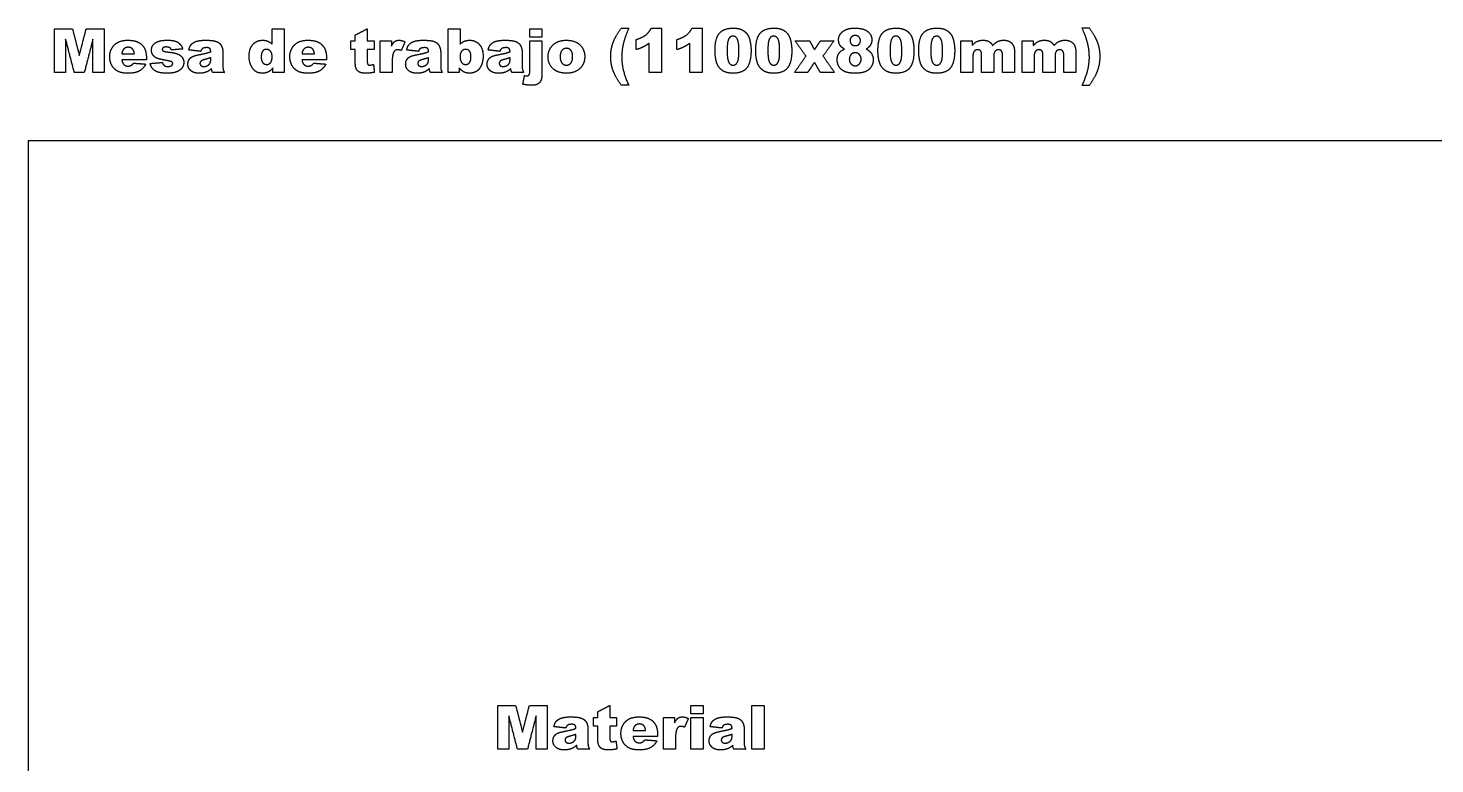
# Model space of a CAD drawing. Header units: millimetres. Extents: x 0 to 1100, y 0 to 851.
# Drawn here: x 0 to 638, y 517 to 851 of the extents above; entities that cross this region are included whole.
import ezdxf

# ---------------------------------------------------------------- set-up
doc = ezdxf.new("R2010")
doc.units = ezdxf.units.MM
doc.header["$MEASUREMENT"] = 0
doc.layers.add('Referencia', color=2, linetype='Continuous', true_color=0xffff00)

msp = doc.modelspace()

# ---------------------------------------------------------------- linework, layer by layer
at = {"layer": 'Referencia'}
msp.add_lwpolyline([(0, 0), (1100, 0), (1100, 800), (0, 800)], close=True, dxfattribs=at)
for points in [[(11.98, 850.85), (16.04, 850.85), (20.1, 850.85)], [(11.98, 831), (11.98, 840.92), (11.98, 850.85)], [(20.1, 850.85), (21.66, 844.82), (23.22, 838.79)], [(23.22, 838.79), (24.78, 844.82), (26.34, 850.85)], [(26.34, 850.85), (30.38, 850.85), (34.43, 850.85)], [(34.43, 850.85), (34.43, 840.92), (34.43, 831)], [(110.61, 843.92), (110.61, 847.38), (110.61, 850.85)], [(110.61, 850.85), (113.36, 850.85), (116.11, 850.85)], [(116.11, 850.85), (116.11, 840.92), (116.11, 831)], [(148.32, 848), (151.07, 849.43), (153.82, 850.85)], [(153.82, 850.85), (153.82, 848.1), (153.82, 845.35)], [(190.46, 850.85), (193.21, 850.85), (195.95, 850.85)], [(190.46, 831), (190.46, 840.92), (190.46, 850.85)], [(195.95, 850.85), (195.95, 847.38), (195.95, 843.92)], [(227.56, 850.85), (230.31, 850.85), (233.05, 850.85)], [(227.56, 847.03), (227.56, 848.94), (227.56, 850.85)], [(233.05, 850.85), (233.05, 848.94), (233.05, 847.03)], [(265.35, 844.71), (266.5, 847.79), (269.08, 851.15)], [(269.08, 851.15), (270.76, 851.15), (272.44, 851.15)], [(272.44, 851.15), (270.68, 847.24), (269.9, 843.92)], [(280.19, 848.09), (281.75, 849.33), (282.63, 851.15)], [(282.63, 851.15), (284.94, 851.15), (287.25, 851.15)], [(287.25, 851.15), (287.25, 841.08), (287.25, 831)], [(298.66, 848.09), (300.22, 849.33), (301.1, 851.15)], [(301.1, 851.15), (303.41, 851.15), (305.73, 851.15)], [(305.73, 851.15), (305.73, 841.08), (305.73, 831)], [(311.53, 841), (311.53, 846.65), (313.58, 848.9)], [(313.58, 848.9), (315.63, 851.15), (319.83, 851.15)], [(319.83, 851.15), (321.85, 851.15), (323.14, 850.66)], [(323.14, 850.66), (324.44, 850.17), (325.26, 849.38)], [(325.26, 849.38), (326.08, 848.59), (326.55, 847.72)], [(330, 841), (330, 846.65), (332.05, 848.9)], [(332.05, 848.9), (334.11, 851.15), (338.3, 851.15)], [(338.3, 851.15), (340.32, 851.15), (341.62, 850.66)], [(341.62, 850.66), (342.91, 850.17), (343.73, 849.38)], [(343.73, 849.38), (344.55, 848.59), (345.02, 847.72)], [(367.56, 845.85), (367.56, 848.35), (369.92, 849.93)], [(369.92, 849.93), (371.77, 851.15), (374.81, 851.15)], [(374.81, 851.15), (378.83, 851.15), (380.75, 849.63)], [(380.75, 849.63), (382.67, 848.12), (382.67, 845.81)], [(385.42, 841), (385.42, 846.65), (387.47, 848.9)], [(387.47, 848.9), (389.53, 851.15), (393.72, 851.15)], [(393.72, 851.15), (395.74, 851.15), (397.04, 850.66)], [(397.04, 850.66), (398.33, 850.17), (399.15, 849.38)], [(399.15, 849.38), (399.97, 848.59), (400.44, 847.72)], [(403.89, 841), (403.89, 846.65), (405.95, 848.9)], [(405.95, 848.9), (408, 851.15), (412.2, 851.15)], [(412.2, 851.15), (414.22, 851.15), (415.51, 850.66)], [(415.51, 850.66), (416.81, 850.17), (417.62, 849.38)], [(417.62, 849.38), (418.44, 848.59), (418.91, 847.72)], [(481.3, 851.15), (479.62, 851.15), (477.94, 851.15)], [(477.94, 851.15), (479.7, 847.24), (480.48, 843.92)], [(485.03, 844.71), (483.89, 847.79), (481.3, 851.15)], [(20.94, 831), (18.98, 838.58), (17.02, 846.17)], [(17.02, 846.17), (17.02, 838.58), (17.02, 831)], [(29.39, 846.17), (27.43, 838.58), (25.47, 831)], [(29.39, 831), (29.39, 838.58), (29.39, 846.17)], [(37.02, 838.15), (37.02, 841.51), (39.18, 843.58)], [(39.18, 843.58), (41.34, 845.66), (45.14, 845.66)], [(45.37, 842.45), (44.01, 842.45), (43.19, 841.43)], [(45.14, 845.66), (48.23, 845.66), (50.01, 844.72)], [(47.28, 841.78), (46.55, 842.45), (45.37, 842.45)], [(50.01, 844.72), (51.8, 843.79), (52.73, 842.03)], [(55.95, 841.17), (55.95, 842.59), (56.78, 843.62)], [(56.78, 843.62), (57.61, 844.64), (59.06, 845.15)], [(59.06, 845.15), (60.51, 845.66), (62.95, 845.66)], [(61.28, 842.28), (60.84, 841.96), (60.84, 841.5)], [(62.66, 842.6), (61.71, 842.6), (61.28, 842.28)], [(64.27, 842.19), (63.61, 842.6), (62.66, 842.6)], [(62.95, 845.66), (65.52, 845.66), (66.75, 845.25)], [(64.96, 841.23), (64.75, 841.89), (64.27, 842.19)], [(66.75, 845.25), (67.97, 844.85), (68.79, 843.99)], [(68.79, 843.99), (69.61, 843.14), (70.15, 841.69)], [(72.9, 841.23), (73.2, 842.61), (73.76, 843.4)], [(73.76, 843.4), (74.32, 844.19), (75.38, 844.78)], [(75.38, 844.78), (76.13, 845.2), (77.46, 845.43)], [(77.46, 845.43), (78.79, 845.66), (80.33, 845.66)], [(81.01, 842.3), (79.71, 842.3), (79.06, 841.87)], [(80.33, 845.66), (82.8, 845.66), (84.3, 845.38)], [(82.42, 841.89), (82.02, 842.3), (81.01, 842.3)], [(84.3, 845.38), (85.8, 845.1), (86.81, 844.23)], [(86.81, 844.23), (87.51, 843.62), (87.92, 842.51)], [(87.92, 842.51), (88.32, 841.39), (88.32, 840.38)], [(100.23, 838.32), (100.23, 841.88), (101.96, 843.77)], [(101.96, 843.77), (103.7, 845.66), (106.36, 845.66)], [(106.36, 845.66), (107.67, 845.66), (108.73, 845.22)], [(108.73, 845.22), (109.79, 844.79), (110.61, 843.92)], [(118.7, 838.15), (118.7, 841.51), (120.86, 843.58)], [(120.86, 843.58), (123.02, 845.66), (126.82, 845.66)], [(127.05, 842.45), (125.69, 842.45), (124.87, 841.43)], [(126.82, 845.66), (129.9, 845.66), (131.69, 844.72)], [(128.96, 841.78), (128.23, 842.45), (127.05, 842.45)], [(131.69, 844.72), (133.48, 843.79), (134.41, 842.03)], [(146.34, 841.38), (146.34, 843.37), (146.34, 845.35)], [(146.34, 845.35), (147.33, 845.35), (148.32, 845.35)], [(148.32, 845.35), (148.32, 846.68), (148.32, 848)], [(153.82, 845.35), (155.34, 845.35), (156.87, 845.35)], [(156.87, 845.35), (156.87, 843.37), (156.87, 841.38)], [(159.62, 845.35), (162.18, 845.35), (164.74, 845.35)], [(159.62, 831), (159.62, 838.18), (159.62, 845.35)], [(164.74, 845.35), (164.74, 844.17), (164.74, 842.98)], [(164.74, 842.98), (165.48, 844.51), (166.28, 845.08)], [(166.28, 845.08), (167.07, 845.66), (168.24, 845.66)], [(168.24, 845.66), (169.46, 845.66), (170.92, 844.92)], [(170.92, 844.92), (170.06, 842.95), (169.2, 840.98)], [(171.68, 841.23), (171.98, 842.61), (172.54, 843.4)], [(172.54, 843.4), (173.1, 844.19), (174.16, 844.78)], [(174.16, 844.78), (174.91, 845.2), (176.24, 845.43)], [(176.24, 845.43), (177.56, 845.66), (179.11, 845.66)], [(179.79, 842.3), (178.49, 842.3), (177.84, 841.87)], [(179.11, 845.66), (181.58, 845.66), (183.08, 845.38)], [(181.2, 841.89), (180.8, 842.3), (179.79, 842.3)], [(183.08, 845.38), (184.58, 845.1), (185.58, 844.23)], [(185.58, 844.23), (186.29, 843.62), (186.69, 842.51)], [(186.69, 842.51), (187.1, 841.39), (187.1, 840.38)], [(195.95, 843.92), (196.79, 844.79), (197.85, 845.22)], [(197.85, 845.22), (198.91, 845.66), (200.2, 845.66)], [(200.2, 845.66), (202.86, 845.66), (204.6, 843.78)], [(204.6, 843.78), (206.34, 841.9), (206.34, 838.38)], [(208.63, 841.23), (208.92, 842.61), (209.48, 843.4)], [(209.48, 843.4), (210.05, 844.19), (211.1, 844.78)], [(211.1, 844.78), (211.86, 845.2), (213.18, 845.43)], [(213.18, 845.43), (214.51, 845.66), (216.05, 845.66)], [(216.73, 842.3), (215.44, 842.3), (214.79, 841.87)], [(216.05, 845.66), (218.53, 845.66), (220.03, 845.38)], [(218.15, 841.89), (217.75, 842.3), (216.73, 842.3)], [(220.03, 845.38), (221.53, 845.1), (222.53, 844.23)], [(222.53, 844.23), (223.23, 843.62), (223.64, 842.51)], [(223.64, 842.51), (224.05, 841.39), (224.05, 840.38)], [(233.05, 847.03), (230.31, 847.03), (227.56, 847.03)], [(227.56, 845.35), (230.31, 845.35), (233.05, 845.35)], [(227.56, 831.87), (227.56, 838.61), (227.56, 845.35)], [(233.05, 845.35), (233.05, 838.4), (233.05, 831.45)], [(235.8, 838.14), (235.8, 841.41), (238.04, 843.53)], [(238.04, 843.53), (240.28, 845.66), (244.08, 845.66)], [(244.08, 845.66), (248.43, 845.66), (250.66, 843.16)], [(250.66, 843.16), (252.44, 841.16), (252.44, 838.22)], [(264.2, 838.22), (264.2, 841.63), (265.35, 844.71)], [(269.9, 843.92), (269.24, 841.09), (269.24, 837.89)], [(275.8, 845.96), (278.63, 846.85), (280.19, 848.09)], [(275.8, 841.38), (275.8, 843.67), (275.8, 845.96)], [(278.98, 842.61), (277.71, 841.97), (275.8, 841.38)], [(281.6, 844.3), (280.25, 843.26), (278.98, 842.61)], [(281.6, 831), (281.6, 837.65), (281.6, 844.3)], [(294.27, 845.96), (297.1, 846.85), (298.66, 848.09)], [(294.27, 841.38), (294.27, 843.67), (294.27, 845.96)], [(297.45, 842.61), (296.19, 841.97), (294.27, 841.38)], [(300.08, 844.3), (298.72, 843.26), (297.45, 842.61)], [(300.08, 831), (300.08, 837.65), (300.08, 844.3)], [(317.64, 846.1), (317.02, 844.7), (317.02, 840.95)], [(319.65, 847.49), (318.26, 847.49), (317.64, 846.1)], [(321.69, 846.12), (321.01, 847.49), (319.65, 847.49)], [(322.37, 840.79), (322.37, 844.76), (321.69, 846.12)], [(326.55, 847.72), (327.02, 846.85), (327.3, 845.69)], [(327.3, 845.69), (327.86, 843.47), (327.86, 841.07)], [(336.11, 846.1), (335.5, 844.7), (335.5, 840.95)], [(338.12, 847.49), (336.73, 847.49), (336.11, 846.1)], [(340.16, 846.12), (339.48, 847.49), (338.12, 847.49)], [(340.84, 840.79), (340.84, 844.76), (340.16, 846.12)], [(345.02, 847.72), (345.49, 846.85), (345.78, 845.69)], [(345.78, 845.69), (346.34, 843.47), (346.34, 841.07)], [(347.86, 845.35), (351.15, 845.35), (354.43, 845.35)], [(352.79, 838.51), (350.33, 841.93), (347.86, 845.35)], [(354.43, 845.35), (355.53, 843.35), (356.64, 841.35)], [(356.64, 841.35), (357.98, 843.35), (359.31, 845.35)], [(359.31, 845.35), (362.37, 845.35), (365.42, 845.35)], [(365.42, 845.35), (362.96, 841.93), (360.49, 838.51)], [(368.37, 843.17), (367.56, 844.33), (367.56, 845.85)], [(370.26, 841.63), (368.96, 842.32), (368.37, 843.17)], [(373.41, 847.16), (372.75, 846.53), (372.75, 845.52)], [(372.75, 845.52), (372.75, 844.48), (373.42, 843.85)], [(375.11, 847.79), (374.06, 847.79), (373.41, 847.16)], [(373.42, 843.85), (374.09, 843.21), (375.21, 843.21)], [(376.82, 847.15), (376.15, 847.79), (375.11, 847.79)], [(375.21, 843.21), (376.2, 843.21), (376.84, 843.84)], [(377.48, 845.46), (377.48, 846.5), (376.82, 847.15)], [(376.84, 843.84), (377.48, 844.47), (377.48, 845.46)], [(381.91, 843.3), (381.34, 842.44), (380.11, 841.63)], [(382.67, 845.81), (382.67, 844.47), (381.91, 843.3)], [(391.53, 846.1), (390.92, 844.7), (390.92, 840.95)], [(393.54, 847.49), (392.15, 847.49), (391.53, 846.1)], [(395.58, 846.12), (394.9, 847.49), (393.54, 847.49)], [(396.26, 840.79), (396.26, 844.76), (395.58, 846.12)], [(400.44, 847.72), (400.91, 846.85), (401.2, 845.69)], [(401.2, 845.69), (401.76, 843.47), (401.76, 841.07)], [(410.01, 846.1), (409.39, 844.7), (409.39, 840.95)], [(412.01, 847.49), (410.63, 847.49), (410.01, 846.1)], [(414.05, 846.12), (413.37, 847.49), (412.01, 847.49)], [(414.73, 840.79), (414.73, 844.76), (414.05, 846.12)], [(418.91, 847.72), (419.38, 846.85), (419.67, 845.69)], [(419.67, 845.69), (420.23, 843.47), (420.23, 841.07)], [(422.98, 845.35), (425.54, 845.35), (428.1, 845.35)], [(422.98, 831), (422.98, 838.18), (422.98, 845.35)], [(428.1, 845.35), (428.1, 844.3), (428.1, 843.24)], [(428.1, 843.24), (429.21, 844.55), (430.35, 845.1)], [(430.35, 845.1), (431.48, 845.66), (433.09, 845.66)], [(433.09, 845.66), (434.81, 845.66), (435.82, 845.05)], [(435.82, 845.05), (436.83, 844.44), (437.47, 843.24)], [(437.47, 843.24), (438.77, 844.65), (439.84, 845.15)], [(439.84, 845.15), (440.91, 845.66), (442.48, 845.66)], [(442.48, 845.66), (444.8, 845.66), (446.1, 844.29)], [(446.1, 844.29), (447.4, 842.92), (447.4, 840)], [(450.76, 845.35), (453.32, 845.35), (455.88, 845.35)], [(450.76, 831), (450.76, 838.18), (450.76, 845.35)], [(455.88, 845.35), (455.88, 844.3), (455.88, 843.24)], [(455.88, 843.24), (457, 844.55), (458.13, 845.1)], [(458.13, 845.1), (459.27, 845.66), (460.87, 845.66)], [(460.87, 845.66), (462.6, 845.66), (463.61, 845.05)], [(463.61, 845.05), (464.61, 844.44), (465.25, 843.24)], [(465.25, 843.24), (466.56, 844.65), (467.63, 845.15)], [(467.63, 845.15), (468.7, 845.66), (470.27, 845.66)], [(470.27, 845.66), (472.59, 845.66), (473.89, 844.29)], [(473.89, 844.29), (475.19, 842.92), (475.19, 840)], [(480.48, 843.92), (481.15, 841.09), (481.15, 837.89)], [(486.18, 838.22), (486.18, 841.63), (485.03, 844.71)], [(38.1, 834.04), (37.02, 835.79), (37.02, 838.15)], [(53.66, 836.8), (48.09, 836.8), (42.52, 836.8)], [(42.52, 836.8), (42.67, 835.48), (43.24, 834.83)], [(43.19, 841.43), (42.67, 840.8), (42.53, 839.55)], [(42.53, 839.55), (45.35, 839.55), (48.17, 839.55)], [(48.17, 839.55), (48, 841.1), (47.28, 841.78)], [(52.73, 842.03), (53.66, 840.26), (53.66, 837.42)], [(53.66, 837.42), (53.66, 837.11), (53.66, 836.8)], [(56.72, 838.86), (55.95, 839.87), (55.95, 841.17)], [(58.6, 837.42), (57.48, 837.85), (56.72, 838.86)], [(62.58, 836.51), (59.71, 837), (58.6, 837.42)], [(60.84, 841.5), (60.84, 840.99), (61.4, 840.72)], [(61.4, 840.72), (61.96, 840.46), (63.77, 840.25)], [(64.95, 835.96), (64.5, 836.18), (62.58, 836.51)], [(63.77, 840.25), (66.51, 839.95), (67.85, 839.4)], [(65.57, 835.06), (65.57, 835.64), (64.95, 835.96)], [(70.15, 841.69), (67.56, 841.46), (64.96, 841.23)], [(67.85, 839.4), (69.19, 838.85), (69.9, 837.84)], [(69.9, 837.84), (70.61, 836.83), (70.61, 835.61)], [(72.44, 834.76), (72.44, 836.37), (73.39, 837.41)], [(78.24, 840.62), (75.57, 840.92), (72.9, 841.23)], [(73.39, 837.41), (74.35, 838.45), (76.91, 838.96)], [(76.91, 838.96), (79.98, 839.57), (80.89, 839.82)], [(78.39, 836.17), (77.94, 835.73), (77.94, 835.18)], [(79.06, 841.87), (78.56, 841.54), (78.24, 840.62)], [(80.49, 837.02), (78.83, 836.59), (78.39, 836.17)], [(82.82, 837.72), (81.7, 837.32), (80.49, 837.02)], [(80.89, 839.82), (81.81, 840.06), (82.82, 840.47)], [(82.82, 840.47), (82.82, 841.48), (82.42, 841.89)], [(82.5, 835.24), (82.82, 835.86), (82.82, 836.86)], [(82.82, 836.86), (82.82, 837.29), (82.82, 837.72)], [(88.32, 840.38), (88.32, 837.22), (88.32, 834.05)], [(101.8, 832.92), (100.23, 835.14), (100.23, 838.32)], [(106.39, 840.74), (105.73, 839.94), (105.73, 838.06)], [(105.73, 838.06), (105.73, 836.3), (106.41, 835.48)], [(108.05, 841.53), (107.06, 841.53), (106.39, 840.74)], [(109.91, 840.7), (109.18, 841.53), (108.05, 841.53)], [(110.65, 838.18), (110.65, 839.87), (109.91, 840.7)], [(109.93, 835.49), (110.65, 836.31), (110.65, 838.18)], [(119.78, 834.04), (118.7, 835.79), (118.7, 838.15)], [(135.34, 836.8), (129.77, 836.8), (124.2, 836.8)], [(124.2, 836.8), (124.35, 835.48), (124.92, 834.83)], [(124.87, 841.43), (124.35, 840.8), (124.21, 839.55)], [(124.21, 839.55), (127.03, 839.55), (129.85, 839.55)], [(129.85, 839.55), (129.68, 841.1), (128.96, 841.78)], [(134.41, 842.03), (135.34, 840.26), (135.34, 837.42)], [(135.34, 837.42), (135.34, 837.11), (135.34, 836.8)], [(148.32, 841.38), (147.33, 841.38), (146.34, 841.38)], [(148.32, 836.31), (148.32, 838.85), (148.32, 841.38)], [(148.78, 832.83), (148.32, 833.91), (148.32, 836.31)], [(156.87, 841.38), (155.34, 841.38), (153.82, 841.38)], [(153.82, 841.38), (153.82, 838.74), (153.82, 836.1)], [(153.82, 836.1), (153.82, 835.14), (153.99, 834.84)], [(165.97, 840.49), (165.11, 839.24), (165.11, 835.8)], [(165.11, 835.8), (165.11, 833.4), (165.11, 831)], [(167.66, 841.38), (166.57, 841.38), (165.97, 840.49)], [(169.2, 840.98), (168.23, 841.38), (167.66, 841.38)], [(171.22, 834.76), (171.22, 836.37), (172.17, 837.41)], [(177.02, 840.62), (174.35, 840.92), (171.68, 841.23)], [(172.17, 837.41), (173.13, 838.45), (175.69, 838.96)], [(175.69, 838.96), (178.76, 839.57), (179.67, 839.82)], [(177.17, 836.17), (176.72, 835.73), (176.72, 835.18)], [(177.84, 841.87), (177.34, 841.54), (177.02, 840.62)], [(179.27, 837.02), (177.61, 836.59), (177.17, 836.17)], [(181.6, 837.72), (180.48, 837.32), (179.27, 837.02)], [(179.67, 839.82), (180.58, 840.06), (181.6, 840.47)], [(181.6, 840.47), (181.6, 841.48), (181.2, 841.89)], [(181.28, 835.24), (181.6, 835.86), (181.6, 836.86)], [(181.6, 836.86), (181.6, 837.29), (181.6, 837.72)], [(187.1, 840.38), (187.1, 837.22), (187.1, 834.05)], [(196.64, 840.7), (195.91, 839.87), (195.91, 838.18)], [(195.91, 838.18), (195.91, 836.33), (196.63, 835.5)], [(198.53, 841.53), (197.38, 841.53), (196.64, 840.7)], [(200.16, 840.74), (199.49, 841.53), (198.53, 841.53)], [(200.15, 835.48), (200.84, 836.3), (200.84, 838.24)], [(200.84, 838.24), (200.84, 839.94), (200.16, 840.74)], [(206.34, 838.38), (206.34, 836.03), (205.54, 834.25)], [(208.17, 834.76), (208.17, 836.37), (209.12, 837.41)], [(213.97, 840.62), (211.3, 840.92), (208.63, 841.23)], [(209.12, 837.41), (210.07, 838.45), (212.63, 838.96)], [(212.63, 838.96), (215.71, 839.57), (216.62, 839.82)], [(214.12, 836.17), (213.66, 835.73), (213.66, 835.18)], [(214.79, 841.87), (214.28, 841.54), (213.97, 840.62)], [(216.21, 837.02), (214.56, 836.59), (214.12, 836.17)], [(218.55, 837.72), (217.43, 837.32), (216.21, 837.02)], [(216.62, 839.82), (217.53, 840.06), (218.55, 840.47)], [(218.55, 840.47), (218.55, 841.48), (218.15, 841.89)], [(218.22, 835.24), (218.55, 835.86), (218.55, 836.86)], [(218.55, 836.86), (218.55, 837.29), (218.55, 837.72)], [(224.05, 840.38), (224.05, 837.22), (224.05, 834.05)], [(238.45, 832.45), (235.8, 834.62), (235.8, 838.14)], [(242.11, 841.05), (241.3, 840.11), (241.3, 838.18)], [(241.3, 838.18), (241.3, 836.23), (242.1, 835.29)], [(244.17, 841.99), (242.92, 841.99), (242.11, 841.05)], [(246.15, 841.06), (245.35, 841.99), (244.17, 841.99)], [(246.95, 838.24), (246.95, 840.14), (246.15, 841.06)], [(246.15, 835.28), (246.95, 836.2), (246.95, 838.24)], [(252.44, 838.22), (252.44, 834.91), (250.23, 832.8)], [(265.29, 831.92), (264.2, 834.92), (264.2, 838.22)], [(269.24, 837.89), (269.24, 831.72), (272.44, 825.2)], [(311.93, 836.81), (311.53, 838.71), (311.53, 841)], [(313.05, 833.82), (312.33, 834.92), (311.93, 836.81)], [(317.02, 840.95), (317.02, 837.14), (317.7, 835.75)], [(321.15, 834.95), (321.77, 835.54), (322.07, 836.82)], [(322.07, 836.82), (322.37, 838.09), (322.37, 840.79)], [(327.86, 841.07), (327.86, 835.69), (326.02, 833.19)], [(330.4, 836.81), (330, 838.71), (330, 841)], [(331.53, 833.82), (330.8, 834.92), (330.4, 836.81)], [(335.5, 840.95), (335.5, 837.14), (336.18, 835.75)], [(339.62, 834.95), (340.25, 835.54), (340.54, 836.82)], [(340.54, 836.82), (340.84, 838.09), (340.84, 840.79)], [(346.34, 841.07), (346.34, 835.69), (344.5, 833.19)], [(347.56, 831), (350.17, 834.76), (352.79, 838.51)], [(360.49, 838.51), (363.11, 834.76), (365.73, 831)], [(366.95, 836.83), (366.95, 838.56), (367.76, 839.76)], [(367.82, 833.61), (366.95, 835.05), (366.95, 836.83)], [(367.76, 839.76), (368.57, 840.97), (370.26, 841.63)], [(373.23, 839.2), (372.44, 838.39), (372.44, 837.02)], [(372.44, 837.02), (372.44, 835.71), (373.27, 834.88)], [(375.08, 840.01), (374.02, 840.01), (373.23, 839.2)], [(376.97, 839.17), (376.15, 840.01), (375.08, 840.01)], [(377.79, 837.03), (377.79, 838.34), (376.97, 839.17)], [(376.98, 834.9), (377.79, 835.74), (377.79, 837.03)], [(380.11, 841.63), (381.71, 840.86), (382.5, 839.59)], [(382.5, 839.59), (383.28, 838.33), (383.28, 836.8)], [(383.28, 836.8), (383.28, 835.32), (382.59, 834.04)], [(385.82, 836.81), (385.42, 838.71), (385.42, 841)], [(386.95, 833.82), (386.22, 834.92), (385.82, 836.81)], [(390.92, 840.95), (390.92, 837.14), (391.6, 835.75)], [(395.04, 834.95), (395.67, 835.54), (395.96, 836.82)], [(395.96, 836.82), (396.26, 838.09), (396.26, 840.79)], [(401.76, 841.07), (401.76, 835.69), (399.92, 833.19)], [(404.3, 836.81), (403.89, 838.71), (403.89, 841)], [(405.42, 833.82), (404.7, 834.92), (404.3, 836.81)], [(409.39, 840.95), (409.39, 837.14), (410.07, 835.75)], [(413.52, 834.95), (414.14, 835.54), (414.44, 836.82)], [(414.44, 836.82), (414.73, 838.09), (414.73, 840.79)], [(420.23, 841.07), (420.23, 835.69), (418.39, 833.19)], [(429.09, 840.67), (428.47, 839.95), (428.47, 838.32)], [(428.47, 838.32), (428.47, 834.66), (428.47, 831)], [(430.68, 841.38), (429.71, 841.38), (429.09, 840.67)], [(431.71, 841.05), (431.27, 841.38), (430.68, 841.38)], [(432.33, 840.18), (432.15, 840.72), (431.71, 841.05)], [(432.44, 838.9), (432.44, 839.84), (432.33, 840.18)], [(432.44, 831), (432.44, 834.95), (432.44, 838.9)], [(438.54, 840.68), (437.94, 839.97), (437.94, 838.42)], [(437.94, 838.42), (437.94, 834.71), (437.94, 831)], [(440.13, 841.38), (439.14, 841.38), (438.54, 840.68)], [(441.52, 840.64), (440.96, 841.38), (440.13, 841.38)], [(441.91, 839.19), (441.91, 840.16), (441.52, 840.64)], [(441.91, 831), (441.91, 835.09), (441.91, 839.19)], [(447.4, 840), (447.4, 835.5), (447.4, 831)], [(456.88, 840.67), (456.26, 839.95), (456.26, 838.32)], [(456.26, 838.32), (456.26, 834.66), (456.26, 831)], [(458.46, 841.38), (457.5, 841.38), (456.88, 840.67)], [(459.5, 841.05), (459.06, 841.38), (458.46, 841.38)], [(460.12, 840.18), (459.94, 840.72), (459.5, 841.05)], [(460.23, 838.9), (460.23, 839.84), (460.12, 840.18)], [(460.23, 831), (460.23, 834.95), (460.23, 838.9)], [(466.33, 840.68), (465.73, 839.97), (465.73, 838.42)], [(465.73, 838.42), (465.73, 834.71), (465.73, 831)], [(467.92, 841.38), (466.93, 841.38), (466.33, 840.68)], [(469.31, 840.64), (468.75, 841.38), (467.92, 841.38)], [(469.69, 839.19), (469.69, 840.16), (469.31, 840.64)], [(469.69, 831), (469.69, 835.09), (469.69, 839.19)], [(475.19, 840), (475.19, 835.5), (475.19, 831)], [(481.15, 837.89), (481.15, 831.72), (477.94, 825.2)], [(485.09, 831.92), (486.18, 834.92), (486.18, 838.22)], [(17.02, 831), (14.5, 831), (11.98, 831)], [(25.47, 831), (23.2, 831), (20.94, 831)], [(34.43, 831), (31.91, 831), (29.39, 831)], [(40.81, 831.5), (39.17, 832.3), (38.1, 834.04)], [(45.31, 830.69), (42.45, 830.69), (40.81, 831.5)], [(43.24, 834.83), (44.05, 833.9), (45.34, 833.9)], [(50.35, 831.65), (48.59, 830.69), (45.31, 830.69)], [(45.34, 833.9), (46.16, 833.9), (46.89, 834.33)], [(46.89, 834.33), (47.34, 834.59), (47.86, 835.27)], [(47.86, 835.27), (50.61, 835.05), (53.36, 834.82)], [(53.36, 834.82), (52.11, 832.61), (50.35, 831.65)], [(55.34, 835.12), (58.09, 835.35), (60.84, 835.58)], [(57.49, 831.85), (55.82, 833), (55.34, 835.12)], [(63.09, 830.69), (59.16, 830.69), (57.49, 831.85)], [(60.84, 835.58), (61.18, 834.59), (61.78, 834.17)], [(61.78, 834.17), (62.39, 833.75), (63.39, 833.75)], [(67.49, 831.38), (65.88, 830.69), (63.09, 830.69)], [(63.39, 833.75), (64.5, 833.75), (65.1, 834.21)], [(65.1, 834.21), (65.57, 834.55), (65.57, 835.06)], [(69.86, 833.23), (69.11, 832.07), (67.49, 831.38)], [(70.61, 835.61), (70.61, 834.39), (69.86, 833.23)], [(73.77, 831.87), (72.44, 833.04), (72.44, 834.76)], [(77.64, 830.69), (75.09, 830.69), (73.77, 831.87)], [(81.01, 831.29), (79.56, 830.69), (77.64, 830.69)], [(77.94, 835.18), (77.94, 834.55), (78.39, 834.15)], [(78.39, 834.15), (78.83, 833.75), (79.7, 833.75)], [(79.7, 833.75), (80.61, 833.75), (81.39, 834.18)], [(83.14, 832.77), (82.07, 831.73), (81.01, 831.29)], [(81.39, 834.18), (82.17, 834.62), (82.5, 835.24)], [(83.34, 831.85), (83.24, 832.14), (83.14, 832.77)], [(83.75, 831), (83.43, 831.56), (83.34, 831.85)], [(89.01, 831), (86.38, 831), (83.75, 831)], [(88.32, 834.05), (88.32, 833.04), (88.45, 832.46)], [(88.45, 832.46), (88.58, 831.89), (89.01, 831)], [(106.33, 830.69), (103.36, 830.69), (101.8, 832.92)], [(109.01, 831.31), (107.81, 830.69), (106.33, 830.69)], [(106.41, 835.48), (107.1, 834.66), (108.12, 834.66)], [(108.12, 834.66), (109.2, 834.66), (109.93, 835.49)], [(111.01, 833.1), (109.92, 831.77), (109.01, 831.31)], [(111.01, 831), (111.01, 832.05), (111.01, 833.1)], [(116.11, 831), (113.56, 831), (111.01, 831)], [(122.49, 831.5), (120.85, 832.3), (119.78, 834.04)], [(126.98, 830.69), (124.13, 830.69), (122.49, 831.5)], [(124.92, 834.83), (125.73, 833.9), (127.02, 833.9)], [(132.03, 831.65), (130.27, 830.69), (126.98, 830.69)], [(127.02, 833.9), (127.84, 833.9), (128.57, 834.33)], [(128.57, 834.33), (129.02, 834.59), (129.54, 835.27)], [(129.54, 835.27), (132.29, 835.05), (135.04, 834.82)], [(135.04, 834.82), (133.79, 832.61), (132.03, 831.65)], [(150.22, 831.22), (149.25, 831.75), (148.78, 832.83)], [(153.23, 830.69), (151.19, 830.69), (150.22, 831.22)], [(157.02, 831.11), (154.99, 830.69), (153.23, 830.69)], [(153.99, 834.84), (154.26, 834.36), (154.93, 834.36)], [(154.93, 834.36), (155.53, 834.36), (156.62, 834.72)], [(156.62, 834.72), (156.82, 832.92), (157.02, 831.11)], [(165.11, 831), (162.37, 831), (159.62, 831)], [(172.54, 831.87), (171.22, 833.04), (171.22, 834.76)], [(176.42, 830.69), (173.87, 830.69), (172.54, 831.87)], [(179.79, 831.29), (178.33, 830.69), (176.42, 830.69)], [(176.72, 835.18), (176.72, 834.55), (177.16, 834.15)], [(177.16, 834.15), (177.61, 833.75), (178.48, 833.75)], [(178.48, 833.75), (179.39, 833.75), (180.17, 834.18)], [(181.92, 832.77), (180.85, 831.73), (179.79, 831.29)], [(180.17, 834.18), (180.95, 834.62), (181.28, 835.24)], [(182.11, 831.85), (182.02, 832.14), (181.92, 832.77)], [(182.53, 831), (182.21, 831.56), (182.11, 831.85)], [(187.79, 831), (185.16, 831), (182.53, 831)], [(187.1, 834.05), (187.1, 833.04), (187.23, 832.46)], [(187.23, 832.46), (187.36, 831.89), (187.79, 831)], [(195.55, 831), (193.01, 831), (190.46, 831)], [(197.55, 831.31), (196.63, 831.78), (195.55, 833.1)], [(195.55, 833.1), (195.55, 832.05), (195.55, 831)], [(196.63, 835.5), (197.35, 834.66), (198.45, 834.66)], [(200.23, 830.69), (198.77, 830.69), (197.55, 831.31)], [(198.45, 834.66), (199.46, 834.66), (200.15, 835.48)], [(203.35, 831.58), (201.94, 830.69), (200.23, 830.69)], [(205.54, 834.25), (204.75, 832.46), (203.35, 831.58)], [(209.49, 831.87), (208.17, 833.04), (208.17, 834.76)], [(213.36, 830.69), (210.81, 830.69), (209.49, 831.87)], [(216.73, 831.29), (215.28, 830.69), (213.36, 830.69)], [(213.66, 835.18), (213.66, 834.55), (214.11, 834.15)], [(214.11, 834.15), (214.56, 833.75), (215.43, 833.75)], [(215.43, 833.75), (216.33, 833.75), (217.11, 834.18)], [(218.87, 832.77), (217.79, 831.73), (216.73, 831.29)], [(217.11, 834.18), (217.9, 834.62), (218.22, 835.24)], [(219.06, 831.85), (218.96, 832.14), (218.87, 832.77)], [(219.48, 831), (219.16, 831.56), (219.06, 831.85)], [(224.74, 831), (222.11, 831), (219.48, 831)], [(224.05, 834.05), (224.05, 833.04), (224.17, 832.46)], [(224.17, 832.46), (224.3, 831.89), (224.74, 831)], [(224.35, 825.66), (224.76, 827.64), (225.17, 829.61)], [(225.17, 829.61), (225.83, 829.47), (226.14, 829.47)], [(226.14, 829.47), (226.83, 829.47), (227.19, 829.95)], [(227.19, 829.95), (227.56, 830.43), (227.56, 831.87)], [(233.05, 831.45), (233.05, 828.79), (232.67, 827.68)], [(244.1, 830.69), (240.6, 830.69), (238.45, 832.45)], [(242.1, 835.29), (242.91, 834.36), (244.13, 834.36)], [(250.23, 832.8), (248.01, 830.69), (244.1, 830.69)], [(244.13, 834.36), (245.36, 834.36), (246.15, 835.28)], [(269.08, 825.2), (266.38, 828.91), (265.29, 831.92)], [(287.25, 831), (284.43, 831), (281.6, 831)], [(305.73, 831), (302.9, 831), (300.08, 831)], [(315.6, 831.49), (314.05, 832.29), (313.05, 833.82)], [(319.68, 830.69), (317.16, 830.69), (315.6, 831.49)], [(317.7, 835.75), (318.38, 834.36), (319.67, 834.36)], [(319.67, 834.36), (320.52, 834.36), (321.15, 834.95)], [(326.02, 833.19), (324.18, 830.69), (319.68, 830.69)], [(334.08, 831.49), (332.52, 832.29), (331.53, 833.82)], [(338.15, 830.69), (335.63, 830.69), (334.08, 831.49)], [(336.18, 835.75), (336.86, 834.36), (338.15, 834.36)], [(338.15, 834.36), (339, 834.36), (339.62, 834.95)], [(344.5, 833.19), (342.66, 830.69), (338.15, 830.69)], [(353.51, 831), (350.53, 831), (347.56, 831)], [(356.64, 835.62), (355.08, 833.31), (353.51, 831)], [(359.31, 831), (357.98, 833.31), (356.64, 835.62)], [(365.73, 831), (362.52, 831), (359.31, 831)], [(370.37, 831.43), (368.69, 832.17), (367.82, 833.61)], [(375.22, 830.69), (372.05, 830.69), (370.37, 831.43)], [(373.27, 834.88), (374.09, 834.05), (375.15, 834.05)], [(375.15, 834.05), (376.17, 834.05), (376.98, 834.9)], [(378.41, 831.02), (376.92, 830.69), (375.22, 830.69)], [(380.9, 832.05), (379.9, 831.35), (378.41, 831.02)], [(382.59, 834.04), (381.91, 832.75), (380.9, 832.05)], [(389.5, 831.49), (387.94, 832.29), (386.95, 833.82)], [(393.57, 830.69), (391.05, 830.69), (389.5, 831.49)], [(391.6, 835.75), (392.28, 834.36), (393.57, 834.36)], [(393.57, 834.36), (394.42, 834.36), (395.04, 834.95)], [(399.92, 833.19), (398.07, 830.69), (393.57, 830.69)], [(407.97, 831.49), (406.41, 832.29), (405.42, 833.82)], [(412.05, 830.69), (409.53, 830.69), (407.97, 831.49)], [(410.07, 835.75), (410.75, 834.36), (412.04, 834.36)], [(412.04, 834.36), (412.89, 834.36), (413.52, 834.95)], [(418.39, 833.19), (416.55, 830.69), (412.05, 830.69)], [(428.47, 831), (425.73, 831), (422.98, 831)], [(437.94, 831), (435.19, 831), (432.44, 831)], [(447.4, 831), (444.66, 831), (441.91, 831)], [(456.26, 831), (453.51, 831), (450.76, 831)], [(465.73, 831), (462.98, 831), (460.23, 831)], [(475.19, 831), (472.44, 831), (469.69, 831)], [(481.3, 825.2), (484, 828.91), (485.09, 831.92)], [(228.29, 825.2), (226.71, 825.2), (224.35, 825.66)], [(231.25, 825.89), (230.21, 825.2), (228.29, 825.2)], [(232.67, 827.68), (232.29, 826.57), (231.25, 825.89)], [(272.44, 825.2), (270.76, 825.2), (269.08, 825.2)], [(477.94, 825.2), (479.62, 825.2), (481.3, 825.2)], [(212.98, 543.85), (217.04, 543.85), (221.1, 543.85)], [(212.98, 524), (212.98, 533.92), (212.98, 543.85)], [(221.1, 543.85), (222.66, 537.82), (224.22, 531.79)], [(224.22, 531.79), (225.78, 537.82), (227.34, 543.85)], [(227.34, 543.85), (231.38, 543.85), (235.43, 543.85)], [(235.43, 543.85), (235.43, 533.92), (235.43, 524)], [(258.33, 541), (261.08, 542.43), (263.82, 543.85)], [(263.82, 543.85), (263.82, 541.1), (263.82, 538.35)], [(300.62, 543.85), (303.37, 543.85), (306.11, 543.85)], [(300.62, 540.03), (300.62, 541.94), (300.62, 543.85)], [(306.11, 543.85), (306.11, 541.94), (306.11, 540.03)], [(328.25, 543.85), (331, 543.85), (333.75, 543.85)], [(328.25, 524), (328.25, 533.92), (328.25, 543.85)], [(333.75, 543.85), (333.75, 533.92), (333.75, 524)], [(221.94, 524), (219.98, 531.58), (218.02, 539.17)], [(218.02, 539.17), (218.02, 531.58), (218.02, 524)], [(230.39, 539.17), (228.43, 531.58), (226.47, 524)], [(230.39, 524), (230.39, 531.58), (230.39, 539.17)], [(238.48, 534.23), (238.78, 535.61), (239.34, 536.4)], [(239.34, 536.4), (239.9, 537.19), (240.96, 537.78)], [(240.96, 537.78), (241.71, 538.2), (243.04, 538.43)], [(243.04, 538.43), (244.37, 538.66), (245.91, 538.66)], [(245.91, 538.66), (248.38, 538.66), (249.88, 538.38)], [(249.88, 538.38), (251.38, 538.1), (252.39, 537.23)], [(252.39, 537.23), (253.09, 536.62), (253.5, 535.51)], [(256.34, 534.38), (256.34, 536.37), (256.34, 538.35)], [(256.34, 538.35), (257.34, 538.35), (258.33, 538.35)], [(258.33, 538.35), (258.33, 539.68), (258.33, 541)], [(263.82, 538.35), (265.35, 538.35), (266.88, 538.35)], [(266.88, 538.35), (266.88, 536.37), (266.88, 534.38)], [(268.86, 531.15), (268.86, 534.51), (271.02, 536.58)], [(271.02, 536.58), (273.18, 538.66), (276.98, 538.66)], [(276.98, 538.66), (280.06, 538.66), (281.85, 537.72)], [(281.85, 537.72), (283.64, 536.79), (284.57, 535.03)], [(288.1, 538.35), (290.66, 538.35), (293.22, 538.35)], [(288.1, 524), (288.1, 531.18), (288.1, 538.35)], [(293.22, 538.35), (293.22, 537.17), (293.22, 535.98)], [(293.22, 535.98), (293.97, 537.51), (294.76, 538.08)], [(294.76, 538.08), (295.55, 538.66), (296.72, 538.66)], [(296.72, 538.66), (297.94, 538.66), (299.4, 537.92)], [(299.4, 537.92), (298.54, 535.95), (297.68, 533.98)], [(306.11, 540.03), (303.37, 540.03), (300.62, 540.03)], [(300.62, 538.35), (303.37, 538.35), (306.11, 538.35)], [(300.62, 524), (300.62, 531.18), (300.62, 538.35)], [(306.11, 538.35), (306.11, 531.18), (306.11, 524)], [(309.32, 534.23), (309.62, 535.61), (310.18, 536.4)], [(310.18, 536.4), (310.74, 537.19), (311.8, 537.78)], [(311.8, 537.78), (312.55, 538.2), (313.88, 538.43)], [(313.88, 538.43), (315.21, 538.66), (316.75, 538.66)], [(316.75, 538.66), (319.22, 538.66), (320.72, 538.38)], [(320.72, 538.38), (322.22, 538.1), (323.23, 537.23)], [(323.23, 537.23), (323.93, 536.62), (324.33, 535.51)], [(238.02, 527.76), (238.02, 529.37), (238.97, 530.41)], [(243.82, 533.62), (241.15, 533.92), (238.48, 534.23)], [(238.97, 530.41), (239.93, 531.45), (242.49, 531.96)], [(242.49, 531.96), (245.56, 532.57), (246.47, 532.82)], [(244.64, 534.87), (244.14, 534.54), (243.82, 533.62)], [(246.07, 530.02), (244.41, 529.59), (243.97, 529.17)], [(246.59, 535.3), (245.29, 535.3), (244.64, 534.87)], [(248.4, 530.72), (247.28, 530.32), (246.07, 530.02)], [(246.47, 532.82), (247.39, 533.06), (248.4, 533.47)], [(248, 534.89), (247.6, 535.3), (246.59, 535.3)], [(248.4, 533.47), (248.4, 534.48), (248, 534.89)], [(248.08, 528.24), (248.4, 528.86), (248.4, 529.86)], [(248.4, 529.86), (248.4, 530.29), (248.4, 530.72)], [(253.5, 535.51), (253.9, 534.39), (253.9, 533.38)], [(253.9, 533.38), (253.9, 530.22), (253.9, 527.05)], [(258.33, 534.38), (257.34, 534.38), (256.34, 534.38)], [(258.33, 529.31), (258.33, 531.85), (258.33, 534.38)], [(266.88, 534.38), (265.35, 534.38), (263.82, 534.38)], [(263.82, 534.38), (263.82, 531.74), (263.82, 529.1)], [(269.94, 527.04), (268.86, 528.79), (268.86, 531.15)], [(285.5, 529.8), (279.93, 529.8), (274.36, 529.8)], [(274.36, 529.8), (274.51, 528.48), (275.08, 527.83)], [(275.03, 534.43), (274.51, 533.8), (274.37, 532.55)], [(274.37, 532.55), (277.19, 532.55), (280.01, 532.55)], [(277.21, 535.45), (275.85, 535.45), (275.03, 534.43)], [(279.12, 534.78), (278.39, 535.45), (277.21, 535.45)], [(280.01, 532.55), (279.84, 534.1), (279.12, 534.78)], [(284.57, 535.03), (285.5, 533.26), (285.5, 530.42)], [(285.5, 530.42), (285.5, 530.11), (285.5, 529.8)], [(294.45, 533.49), (293.6, 532.24), (293.6, 528.8)], [(296.14, 534.38), (295.05, 534.38), (294.45, 533.49)], [(297.68, 533.98), (296.71, 534.38), (296.14, 534.38)], [(308.86, 527.76), (308.86, 529.37), (309.81, 530.41)], [(314.66, 533.62), (311.99, 533.92), (309.32, 534.23)], [(309.81, 530.41), (310.77, 531.45), (313.33, 531.96)], [(313.33, 531.96), (316.4, 532.57), (317.31, 532.82)], [(315.48, 534.87), (314.98, 534.54), (314.66, 533.62)], [(316.91, 530.02), (315.25, 529.59), (314.81, 529.17)], [(317.43, 535.3), (316.13, 535.3), (315.48, 534.87)], [(319.24, 530.72), (318.12, 530.32), (316.91, 530.02)], [(317.31, 532.82), (318.23, 533.06), (319.24, 533.47)], [(318.84, 534.89), (318.44, 535.3), (317.43, 535.3)], [(319.24, 533.47), (319.24, 534.48), (318.84, 534.89)], [(318.92, 528.24), (319.24, 528.86), (319.24, 529.86)], [(319.24, 529.86), (319.24, 530.29), (319.24, 530.72)], [(324.33, 535.51), (324.74, 534.39), (324.74, 533.38)], [(324.74, 533.38), (324.74, 530.22), (324.74, 527.05)], [(218.02, 524), (215.5, 524), (212.98, 524)], [(226.47, 524), (224.2, 524), (221.94, 524)], [(235.43, 524), (232.91, 524), (230.39, 524)], [(239.35, 524.87), (238.02, 526.04), (238.02, 527.76)], [(243.22, 523.69), (240.67, 523.69), (239.35, 524.87)], [(246.59, 524.29), (245.14, 523.69), (243.22, 523.69)], [(243.97, 529.17), (243.52, 528.73), (243.52, 528.18)], [(243.52, 528.18), (243.52, 527.55), (243.97, 527.15)], [(243.97, 527.15), (244.41, 526.75), (245.28, 526.75)], [(245.28, 526.75), (246.19, 526.75), (246.97, 527.18)], [(248.72, 525.77), (247.65, 524.73), (246.59, 524.29)], [(246.97, 527.18), (247.75, 527.62), (248.08, 528.24)], [(248.92, 524.85), (248.82, 525.14), (248.72, 525.77)], [(249.33, 524), (249.01, 524.56), (248.92, 524.85)], [(254.59, 524), (251.96, 524), (249.33, 524)], [(253.9, 527.05), (253.9, 526.04), (254.03, 525.46)], [(254.03, 525.46), (254.16, 524.89), (254.59, 524)], [(258.79, 525.83), (258.33, 526.91), (258.33, 529.31)], [(260.22, 524.22), (259.26, 524.75), (258.79, 525.83)], [(263.24, 523.69), (261.19, 523.69), (260.22, 524.22)], [(267.03, 524.11), (265, 523.69), (263.24, 523.69)], [(263.82, 529.1), (263.82, 528.14), (264, 527.84)], [(264, 527.84), (264.27, 527.36), (264.94, 527.36)], [(264.94, 527.36), (265.54, 527.36), (266.63, 527.72)], [(266.63, 527.72), (266.83, 525.92), (267.03, 524.11)], [(272.65, 524.5), (271.01, 525.3), (269.94, 527.04)], [(277.15, 523.69), (274.29, 523.69), (272.65, 524.5)], [(275.08, 527.83), (275.89, 526.9), (277.18, 526.9)], [(282.19, 524.65), (280.43, 523.69), (277.15, 523.69)], [(277.18, 526.9), (278, 526.9), (278.73, 527.33)], [(278.73, 527.33), (279.18, 527.59), (279.7, 528.27)], [(279.7, 528.27), (282.45, 528.05), (285.2, 527.82)], [(285.2, 527.82), (283.95, 525.61), (282.19, 524.65)], [(293.6, 524), (290.85, 524), (288.1, 524)], [(293.6, 528.8), (293.6, 526.4), (293.6, 524)], [(306.11, 524), (303.37, 524), (300.62, 524)], [(310.19, 524.87), (308.86, 526.04), (308.86, 527.76)], [(314.06, 523.69), (311.51, 523.69), (310.19, 524.87)], [(317.43, 524.29), (315.98, 523.69), (314.06, 523.69)], [(314.81, 529.17), (314.36, 528.73), (314.36, 528.18)], [(314.36, 528.18), (314.36, 527.55), (314.81, 527.15)], [(314.81, 527.15), (315.25, 526.75), (316.12, 526.75)], [(316.12, 526.75), (317.03, 526.75), (317.81, 527.18)], [(319.56, 525.77), (318.49, 524.73), (317.43, 524.29)], [(317.81, 527.18), (318.59, 527.62), (318.92, 528.24)], [(319.76, 524.85), (319.66, 525.14), (319.56, 525.77)], [(320.17, 524), (319.85, 524.56), (319.76, 524.85)], [(325.43, 524), (322.8, 524), (320.17, 524)], [(324.74, 527.05), (324.74, 526.04), (324.87, 525.46)], [(324.87, 525.46), (325, 524.89), (325.43, 524)], [(333.75, 524), (331, 524), (328.25, 524)]]:
    msp.add_open_spline(points, degree=2, dxfattribs=at)

doc.saveas('drawing.dxf')
